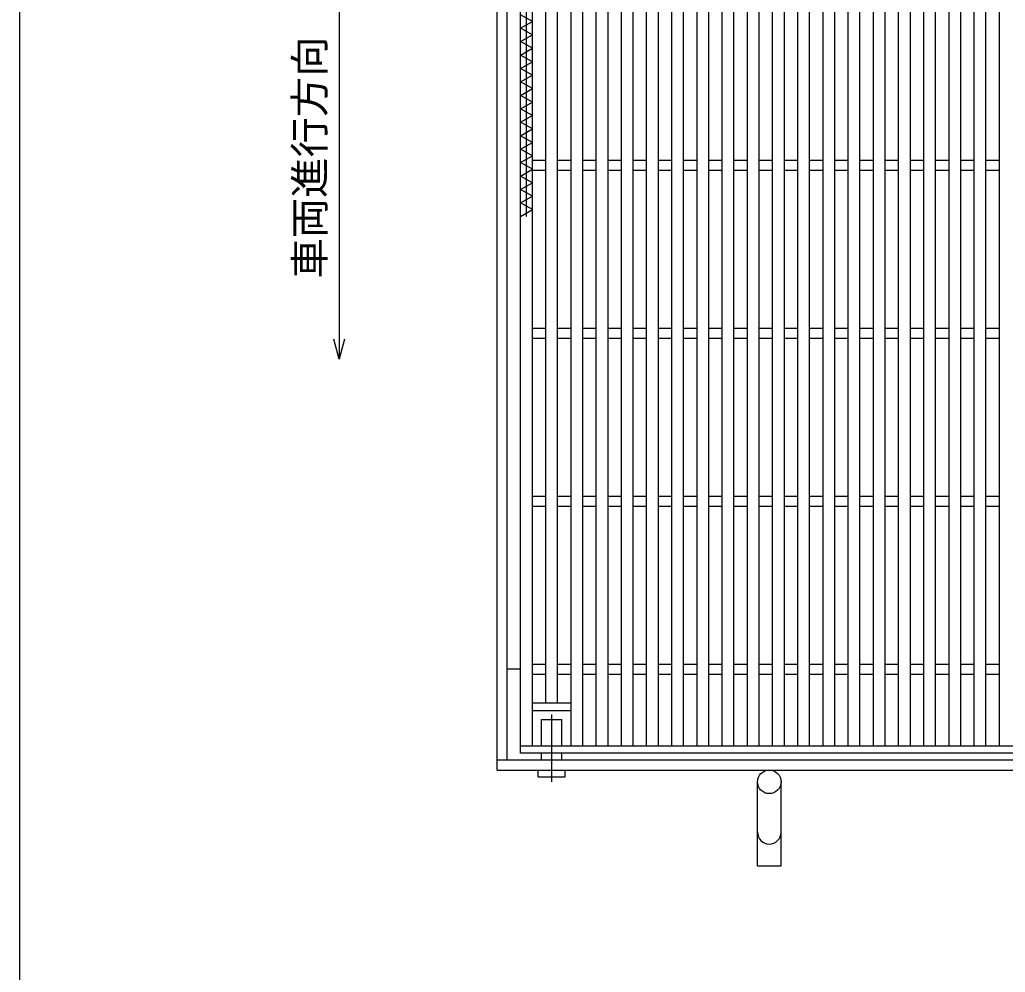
# Model space of a CAD drawing. Units: millimetres, scale not verified. Extents: x -1456 to 1389, y -1026 to 839.
# Drawn here: x -1379 to -792, y -362 to 205 of the extents above; entities that cross this region are included whole.
import ezdxf
from ezdxf.enums import TextEntityAlignment as Align

# ---------------------------------------------------------------- set-up
doc = ezdxf.new("R2010")
doc.units = ezdxf.units.MM
doc.header["$LTSCALE"] = 8
doc.linetypes.add('LONG_DASHED_DOTTED', pattern=[15.25, 12, -1.5, 0.25, -1.5])
for name, color, linetype, lineweight in [('0_2', 150, 'Continuous', 25), ('16', 3, 'Continuous', 25), ('19', 6, 'Continuous', 25), ('22', 4, 'Continuous', 25)]:
    doc.layers.add(name, color=color, linetype=linetype, lineweight=lineweight)
doc.styles.add('ベクトル', font='')
doc.styles.get('ベクトル').set_extended_font_data('ベクトル')

msp = doc.modelspace()

# ---------------------------------------------------------------- linework, layer by layer
at = {"layer": '0_2'}
msp.add_line((-1379.2, -921.2), (-1379.2, 838.8), dxfattribs=at)
at = {"layer": '16'}
for p, q in [((-1081, -227), (-1081, 464)), ((-1077.5, 88), (-1077.5, 464)), ((-1074, -227), (-1074, 464)), ((-1051, -227), (-1051, 464)), ((-1044, -227), (-1044, 464)), ((-1036, -227), (-1036, 464)), ((-1029, -227), (-1029, 464)), ((-1021, -227), (-1021, 464)), ((-1014, -227), (-1014, 464)), ((-1006, -227), (-1006, 464)), ((-999, -227), (-999, 464)), ((-991, -227), (-991, 464)), ((-984, -227), (-984, 464)), ((-976, -227), (-976, 464)), ((-969, -227), (-969, 464)), ((-961, -227), (-961, 464)), ((-954, -227), (-954, 464)), ((-946, -227), (-946, 464)), ((-939, -227), (-939, 464)), ((-931, -227), (-931, 464)), ((-924, -227), (-924, 464)), ((-916, -227), (-916, 464)), ((-909, -227), (-909, 464)), ((-901, -227), (-901, 464)), ((-894, -227), (-894, 464)), ((-886, -227), (-886, 464)), ((-879, -227), (-879, 464)), ((-871, -227), (-871, 464)), ((-864, -227), (-864, 464)), ((-856, -227), (-856, 464)), ((-849, -227), (-849, 464)), ((-841, -227), (-841, 464)), ((-834, -227), (-834, 464)), ((-826, -227), (-826, 464)), ((-819, -227), (-819, 464)), ((-811, -227), (-811, 464)), ((-804, -227), (-804, 464)), ((-796, -227), (-796, 464)), ((-1066, -201.5), (-1066, 438.5)), ((-1059, -201.5), (-1059, 438.5)), ((-1074, 204), (-1081, 208)), ((-1081, 200), (-1074, 204)), ((-1074, 196), (-1081, 200)), ((-1081, 192), (-1074, 196)), ((-1074, 188), (-1081, 192)), ((-1081, 184), (-1074, 188)), ((-1074, 180), (-1081, 184)), ((-1081, 176), (-1074, 180)), ((-1074, 172), (-1081, 176)), ((-1081, 168), (-1074, 172)), ((-1074, 164), (-1081, 168)), ((-1081, 160), (-1074, 164)), ((-1074, 156), (-1081, 160)), ((-1081, 152), (-1074, 156)), ((-1074, 148), (-1081, 152)), ((-1081, 144), (-1074, 148)), ((-1074, 140), (-1081, 144)), ((-1081, 136), (-1074, 140)), ((-1074, 132), (-1081, 136)), ((-1081, 128), (-1074, 132)), ((-1074, 124), (-1081, 128)), ((-1081, 120), (-1074, 124)), ((-1074, 116), (-1081, 120)), ((-1074, 121.5), (-1066, 121.5)), ((-1059, 121.5), (-1051, 121.5)), ((-1044, 121.5), (-1036, 121.5)), ((-1029, 121.5), (-1021, 121.5)), ((-1014, 121.5), (-1006, 121.5)), ((-999, 121.5), (-991, 121.5)), ((-984, 121.5), (-976, 121.5)), ((-969, 121.5), (-961, 121.5)), ((-954, 121.5), (-946, 121.5)), ((-939, 121.5), (-931, 121.5)), ((-924, 121.5), (-916, 121.5)), ((-909, 121.5), (-901, 121.5)), ((-894, 121.5), (-886, 121.5)), ((-879, 121.5), (-871, 121.5)), ((-864, 121.5), (-856, 121.5)), ((-849, 121.5), (-841, 121.5)), ((-834, 121.5), (-826, 121.5)), ((-819, 121.5), (-811, 121.5)), ((-804, 121.5), (-796, 121.5)), ((-1081, 112), (-1074, 116)), ((-1074, 108), (-1081, 112)), ((-1074, 115.5), (-1066, 115.5)), ((-1059, 115.5), (-1051, 115.5)), ((-1044, 115.5), (-1036, 115.5)), ((-1029, 115.5), (-1021, 115.5)), ((-1014, 115.5), (-1006, 115.5)), ((-999, 115.5), (-991, 115.5)), ((-984, 115.5), (-976, 115.5)), ((-969, 115.5), (-961, 115.5)), ((-954, 115.5), (-946, 115.5)), ((-939, 115.5), (-931, 115.5)), ((-924, 115.5), (-916, 115.5)), ((-909, 115.5), (-901, 115.5)), ((-894, 115.5), (-886, 115.5)), ((-879, 115.5), (-871, 115.5)), ((-864, 115.5), (-856, 115.5)), ((-849, 115.5), (-841, 115.5)), ((-834, 115.5), (-826, 115.5)), ((-819, 115.5), (-811, 115.5)), ((-804, 115.5), (-796, 115.5)), ((-1081, 104), (-1074, 108)), ((-1074, 100), (-1081, 104)), ((-1081, 96), (-1074, 100)), ((-1074, 92), (-1081, 96)), ((-1081, 88), (-1074, 92)), ((-1074, 21.5), (-1066, 21.5)), ((-1059, 21.5), (-1051, 21.5)), ((-1044, 21.5), (-1036, 21.5)), ((-1029, 21.5), (-1021, 21.5)), ((-1014, 21.5), (-1006, 21.5)), ((-999, 21.5), (-991, 21.5)), ((-984, 21.5), (-976, 21.5)), ((-969, 21.5), (-961, 21.5)), ((-954, 21.5), (-946, 21.5)), ((-939, 21.5), (-931, 21.5)), ((-924, 21.5), (-916, 21.5)), ((-909, 21.5), (-901, 21.5)), ((-894, 21.5), (-886, 21.5)), ((-879, 21.5), (-871, 21.5)), ((-864, 21.5), (-856, 21.5)), ((-849, 21.5), (-841, 21.5)), ((-834, 21.5), (-826, 21.5)), ((-819, 21.5), (-811, 21.5)), ((-804, 21.5), (-796, 21.5)), ((-1074, 15.5), (-1066, 15.5)), ((-1059, 15.5), (-1051, 15.5)), ((-1044, 15.5), (-1036, 15.5)), ((-1029, 15.5), (-1021, 15.5)), ((-1014, 15.5), (-1006, 15.5)), ((-999, 15.5), (-991, 15.5)), ((-984, 15.5), (-976, 15.5)), ((-969, 15.5), (-961, 15.5)), ((-954, 15.5), (-946, 15.5)), ((-939, 15.5), (-931, 15.5)), ((-924, 15.5), (-916, 15.5)), ((-909, 15.5), (-901, 15.5)), ((-894, 15.5), (-886, 15.5)), ((-879, 15.5), (-871, 15.5)), ((-864, 15.5), (-856, 15.5)), ((-849, 15.5), (-841, 15.5)), ((-834, 15.5), (-826, 15.5)), ((-819, 15.5), (-811, 15.5)), ((-804, 15.5), (-796, 15.5)), ((-1074, -78.5), (-1066, -78.5)), ((-1059, -78.5), (-1051, -78.5)), ((-1044, -78.5), (-1036, -78.5)), ((-1029, -78.5), (-1021, -78.5)), ((-1014, -78.5), (-1006, -78.5)), ((-999, -78.5), (-991, -78.5)), ((-984, -78.5), (-976, -78.5)), ((-969, -78.5), (-961, -78.5)), ((-954, -78.5), (-946, -78.5)), ((-939, -78.5), (-931, -78.5)), ((-924, -78.5), (-916, -78.5)), ((-909, -78.5), (-901, -78.5)), ((-894, -78.5), (-886, -78.5)), ((-879, -78.5), (-871, -78.5)), ((-864, -78.5), (-856, -78.5)), ((-849, -78.5), (-841, -78.5)), ((-834, -78.5), (-826, -78.5)), ((-819, -78.5), (-811, -78.5)), ((-804, -78.5), (-796, -78.5)), ((-1074, -84.5), (-1066, -84.5)), ((-1059, -84.5), (-1051, -84.5)), ((-1044, -84.5), (-1036, -84.5)), ((-1029, -84.5), (-1021, -84.5)), ((-1014, -84.5), (-1006, -84.5)), ((-999, -84.5), (-991, -84.5)), ((-984, -84.5), (-976, -84.5)), ((-969, -84.5), (-961, -84.5)), ((-954, -84.5), (-946, -84.5)), ((-939, -84.5), (-931, -84.5)), ((-924, -84.5), (-916, -84.5)), ((-909, -84.5), (-901, -84.5)), ((-894, -84.5), (-886, -84.5)), ((-879, -84.5), (-871, -84.5)), ((-864, -84.5), (-856, -84.5)), ((-849, -84.5), (-841, -84.5)), ((-834, -84.5), (-826, -84.5)), ((-819, -84.5), (-811, -84.5)), ((-804, -84.5), (-796, -84.5)), ((-1074, -178.5), (-1066, -178.5)), ((-1059, -178.5), (-1051, -178.5)), ((-1044, -178.5), (-1036, -178.5)), ((-1029, -178.5), (-1021, -178.5)), ((-1014, -178.5), (-1006, -178.5)), ((-999, -178.5), (-991, -178.5)), ((-984, -178.5), (-976, -178.5)), ((-969, -178.5), (-961, -178.5)), ((-954, -178.5), (-946, -178.5)), ((-939, -178.5), (-931, -178.5)), ((-924, -178.5), (-916, -178.5)), ((-909, -178.5), (-901, -178.5)), ((-894, -178.5), (-886, -178.5)), ((-879, -178.5), (-871, -178.5)), ((-864, -178.5), (-856, -178.5)), ((-849, -178.5), (-841, -178.5)), ((-834, -178.5), (-826, -178.5)), ((-819, -178.5), (-811, -178.5)), ((-804, -178.5), (-796, -178.5)), ((-1074, -184.5), (-1066, -184.5)), ((-1059, -184.5), (-1051, -184.5)), ((-1044, -184.5), (-1036, -184.5)), ((-1029, -184.5), (-1021, -184.5)), ((-1014, -184.5), (-1006, -184.5)), ((-999, -184.5), (-991, -184.5)), ((-984, -184.5), (-976, -184.5)), ((-969, -184.5), (-961, -184.5)), ((-954, -184.5), (-946, -184.5)), ((-939, -184.5), (-931, -184.5)), ((-924, -184.5), (-916, -184.5)), ((-909, -184.5), (-901, -184.5)), ((-894, -184.5), (-886, -184.5)), ((-879, -184.5), (-871, -184.5)), ((-864, -184.5), (-856, -184.5)), ((-849, -184.5), (-841, -184.5)), ((-834, -184.5), (-826, -184.5)), ((-819, -184.5), (-811, -184.5)), ((-804, -184.5), (-796, -184.5)), ((-1074, -201.5), (-1051, -201.5)), ((-1074, -206), (-1074, -201.5)), ((-1066, -201.5), (-1059, -201.5)), ((-1051, -206), (-1051, -201.5)), ((-1074, -206), (-1051, -206)), ((-1081, -227), (-386, -227)), ((-1081, -231.5), (-1081, -227)), ((-1081, -227), (-1074, -227)), ((-1051, -227), (-1044, -227)), ((-1036, -227), (-1029, -227)), ((-1021, -227), (-1014, -227)), ((-1006, -227), (-999, -227)), ((-991, -227), (-984, -227)), ((-976, -227), (-969, -227)), ((-961, -227), (-954, -227)), ((-946, -227), (-939, -227)), ((-931, -227), (-924, -227)), ((-916, -227), (-909, -227)), ((-901, -227), (-894, -227)), ((-886, -227), (-879, -227)), ((-871, -227), (-864, -227)), ((-856, -227), (-849, -227)), ((-841, -227), (-834, -227)), ((-826, -227), (-819, -227)), ((-811, -227), (-804, -227)), ((-796, -227), (-789, -227)), ((-386, -231.5), (-1081, -231.5))]:
    msp.add_line(p, q, dxfattribs=at)
at = {"layer": '19'}
for p, q in [((-1095, -241.5), (-1095, 478.5)), ((-1089, -235.5), (-1089, 472.5)), ((-1081, -181.5), (-1089, -181.5)), ((-1068.5, -227), (-1068.5, -211.5)), ((-1068.5, -211.5), (-1056.5, -211.5)), ((-1056.5, -227), (-1056.5, -211.5)), ((-1068.5, -235.5), (-1068.5, -231.5)), ((-1056.5, -235.5), (-1056.5, -231.5)), ((-1095, -235.5), (-372, -235.5)), ((-1095, -241.5), (-372, -241.5)), ((-1070.5, -245.5), (-1070.5, -241.5)), ((-1070.5, -245.5), (-1054.5, -245.5)), ((-1054.5, -245.5), (-1054.5, -241.5)), ((-940, -298.5), (-940, -248.5)), ((-926, -298.5), (-926, -248.5)), ((-940, -298.5), (-926, -298.5))]:
    msp.add_line(p, q, dxfattribs=at)
at = {"layer": '19', "linetype": 'LONG_DASHED_DOTTED'}
msp.add_line((-1062.5, -248.5), (-1062.5, -208.5), dxfattribs=at)
at = {"layer": '19'}
msp.add_circle((-933, -248.5), 7, dxfattribs=at)
msp.add_arc((-933, -278.5), 7, 180, 0, dxfattribs=at)
at = {"layer": '22'}
for p, q in [((-1189, 243), (-1189, 3)), ((-1189, 3), (-1192.2, 15)), ((-1185.8, 15), (-1189, 3))]:
    msp.add_line(p, q, dxfattribs=at)

# ---------------------------------------------------------------- texts
at = {"layer": '22', "color": 2, "style": 'ベクトル'}
msp.add_text('車両進行方向', height=17.6, rotation=90, dxfattribs=at).set_placement((-1206.6, 51), align=Align.MIDDLE_LEFT)

doc.saveas('drawing.dxf')
